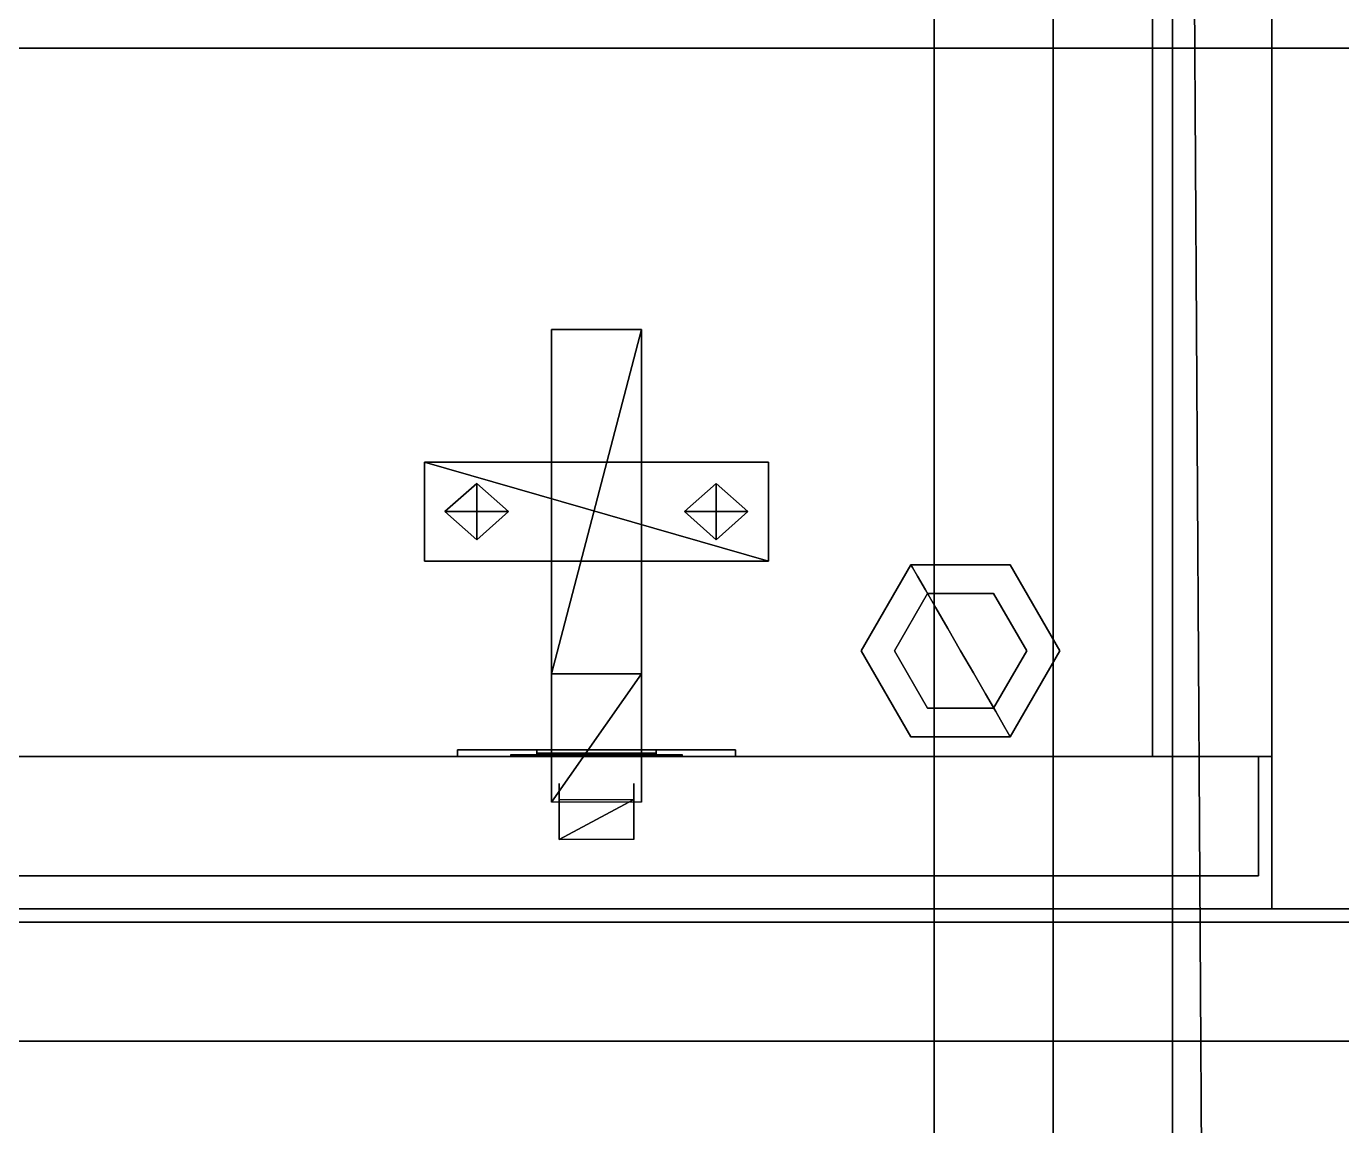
# Model space of a CAD drawing. Extents: x 0 to 6014, y -2463 to 0.
# Drawn here: x 2247.9 to 2446.6, y -642.8 to -476.7 of the extents above; entities that cross this region are included whole.
import ezdxf

# ---------------------------------------------------------------- set-up
doc = ezdxf.new("R2010")
doc.units = 0
for name, color, linetype in [('LAYER0', 7, 'CONTINUOUS'), ('LAYER1', 7, 'CONTINUOUS'), ('LAYER10', 7, 'CONTINUOUS'), ('LAYER179', 7, 'CONTINUOUS'), ('LAYER180', 7, 'CONTINUOUS'), ('LAYER217', 34, 'CONTINUOUS'), ('LAYER227', 7, 'CONTINUOUS'), ('LAYER228', 7, 'CONTINUOUS'), ('LAYER231', 7, 'CONTINUOUS'), ('LAYER240', 28, 'CONTINUOUS'), ('LAYER241', 253, 'CONTINUOUS'), ('LAYER244', 251, 'CONTINUOUS'), ('LAYER245', 254, 'CONTINUOUS'), ('LAYER25', 7, 'CONTINUOUS'), ('LAYER259', 251, 'CONTINUOUS'), ('LAYER279', 251, 'CONTINUOUS'), ('LAYER288', 34, 'CONTINUOUS'), ('LAYER379', 34, 'CONTINUOUS'), ('LAYER383', 7, 'CONTINUOUS'), ('LAYER43', 7, 'CONTINUOUS'), ('LAYER52', 7, 'CONTINUOUS'), ('LAYER61', 7, 'CONTINUOUS')]:
    doc.layers.add(name, color=color, linetype=linetype)

msp = doc.modelspace()

# ---------------------------------------------------------------- linework, layer by layer
at = {"layer": 'LAYER0'}
for points, invisible_edges in [([(1510, -275), (4585, -10), (2107, -1850), (1510, -275)], 7), ([(1510, -10, 5), (2107, -1850, 5), (4585, -10, 5), (1510, -10, 5)], 3), ([(2107, -1850), (4585, -10), (2107, -2463), (2107, -1850)], 3), ([(2107, -2463), (4585, -10), (4585, -650), (2107, -2463)], 5), ([(4585, -10, 5), (2107, -1850, 5), (4585, -650, 5), (4585, -10, 5)], 3)]:
    msp.add_3dface(points, dxfattribs=dict(at, invisible_edges=invisible_edges))
at = {"layer": 'LAYER10', "invisible_edges": 1}
for points in [[(2385, -160, 156), (1721, -793, 156), (1721, -160, 156), (2385, -160, 156)], [(1721, -793, 156), (2385, -160, 156), (2385, -793, 156), (1721, -793, 156)], [(2385, -793, 174), (1721, -160, 174), (1721, -793, 174), (2385, -793, 174)], [(1721, -160, 174), (2385, -793, 174), (2385, -160, 174), (1721, -160, 174)], [(2385, -160, 156), (2385, -793, 174), (2385, -793, 156), (2385, -160, 156)], [(2385, -793, 174), (2385, -160, 156), (2385, -160, 174), (2385, -793, 174)]]:
    msp.add_3dface(points, dxfattribs=at)
at = {"layer": 'LAYER179', "invisible_edges": 1}
for points in [[(1676, -160, 2384), (2537, -630, 2384), (2537, -160, 2384), (1676, -160, 2384)], [(2537, -630, 2384), (1676, -160, 2384), (1676, -630, 2384), (2537, -630, 2384)], [(1676, -630, 2366), (2537, -160, 2366), (2537, -630, 2366), (1676, -630, 2366)], [(2537, -160, 2366), (1676, -630, 2366), (1676, -160, 2366), (2537, -160, 2366)], [(1676, -630, 2366), (2537, -630, 2384), (1676, -630, 2384), (1676, -630, 2366)], [(2537, -630, 2384), (1676, -630, 2366), (2537, -630, 2366), (2537, -630, 2384)]]:
    msp.add_3dface(points, dxfattribs=at)
at = {"layer": 'LAYER180', "invisible_edges": 1}
for points in [[(2537, -160, 1906), (1676, -630, 1906), (1676, -160, 1906), (2537, -160, 1906)], [(1676, -630, 1906), (2537, -160, 1906), (2537, -630, 1906), (1676, -630, 1906)], [(2537, -630, 1924), (1676, -160, 1924), (1676, -630, 1924), (2537, -630, 1924)], [(1676, -160, 1924), (2537, -630, 1924), (2537, -160, 1924), (1676, -160, 1924)], [(2537, -630, 1924), (1676, -630, 1906), (2537, -630, 1906), (2537, -630, 1924)], [(1676, -630, 1906), (2537, -630, 1924), (1676, -630, 1924), (1676, -630, 1906)]]:
    msp.add_3dface(points, dxfattribs=at)
at = {"layer": 'LAYER217', "invisible_edges": 1}
for points in [[(2108, -630, 2382), (2553, -630, 1872), (2108, -630, 1872), (2108, -630, 2382)], [(2553, -630, 1872), (2108, -630, 2382), (2553, -630, 2382), (2553, -630, 1872)], [(2108, -648, 1872), (2553, -630, 1872), (2553, -648, 1872), (2108, -648, 1872)], [(2553, -630, 1872), (2108, -648, 1872), (2108, -630, 1872), (2553, -630, 1872)], [(2108, -630, 2382), (2553, -648, 2382), (2553, -630, 2382), (2108, -630, 2382)], [(2553, -648, 2382), (2108, -630, 2382), (2108, -648, 2382), (2553, -648, 2382)]]:
    msp.add_3dface(points, dxfattribs=at)
at = {"layer": 'LAYER227', "invisible_edges": 1}
for points in [[(1694, -160, 1886), (2418, -587, 1886), (2418, -160, 1886), (1694, -160, 1886)], [(2418, -587, 1886), (1694, -160, 1886), (1694, -587, 1886), (2418, -587, 1886)], [(1694, -587, 1868), (2418, -160, 1868), (2418, -587, 1868), (1694, -587, 1868)], [(2418, -160, 1868), (1694, -587, 1868), (1694, -160, 1868), (2418, -160, 1868)], [(2418, -160, 1868), (2418, -587, 1886), (2418, -587, 1868), (2418, -160, 1868)], [(2418, -587, 1886), (2418, -160, 1868), (2418, -160, 1886), (2418, -587, 1886)], [(1694, -587, 1868), (2418, -587, 1886), (1694, -587, 1886), (1694, -587, 1868)], [(2418, -587, 1886), (1694, -587, 1868), (2418, -587, 1868), (2418, -587, 1886)]]:
    msp.add_3dface(points, dxfattribs=at)
at = {"layer": 'LAYER228', "invisible_edges": 1}
for points in [[(2418, -160, 1488), (1694, -587, 1488), (1694, -160, 1488), (2418, -160, 1488)], [(1694, -587, 1488), (2418, -160, 1488), (2418, -587, 1488), (1694, -587, 1488)], [(2418, -587, 1506), (1694, -160, 1506), (1694, -587, 1506), (2418, -587, 1506)], [(1694, -160, 1506), (2418, -587, 1506), (2418, -160, 1506), (1694, -160, 1506)], [(2418, -160, 1488), (2418, -587, 1506), (2418, -587, 1488), (2418, -160, 1488)], [(2418, -587, 1506), (2418, -160, 1488), (2418, -160, 1506), (2418, -587, 1506)], [(2418, -587, 1506), (1694, -587, 1488), (2418, -587, 1488), (2418, -587, 1506)], [(1694, -587, 1488), (2418, -587, 1506), (1694, -587, 1506), (1694, -587, 1488)]]:
    msp.add_3dface(points, dxfattribs=at)
at = {"layer": 'LAYER231', "invisible_edges": 1}
for points in [[(2418, -160, 1487), (2418, -587, 1887), (2418, -160, 1887), (2418, -160, 1487)], [(2418, -587, 1887), (2418, -160, 1487), (2418, -587, 1487), (2418, -587, 1887)], [(2418, -160, 1487), (2436, -587, 1487), (2418, -587, 1487), (2418, -160, 1487)], [(2436, -587, 1487), (2418, -160, 1487), (2436, -160, 1487), (2436, -587, 1487)], [(2436, -160, 1887), (2418, -587, 1887), (2436, -587, 1887), (2436, -160, 1887)], [(2418, -587, 1887), (2436, -160, 1887), (2418, -160, 1887), (2418, -587, 1887)], [(2436, -587, 1487), (2436, -160, 1887), (2436, -587, 1887), (2436, -587, 1487)], [(2436, -160, 1887), (2436, -587, 1487), (2436, -160, 1487), (2436, -160, 1887)], [(2436, -587, 1487), (2418, -587, 1887), (2418, -587, 1487), (2436, -587, 1487)], [(2418, -587, 1887), (2436, -587, 1487), (2436, -587, 1887), (2418, -587, 1887)]]:
    msp.add_3dface(points, dxfattribs=at)
at = {"layer": 'LAYER240'}
for points in [[(2313, -586, 1845.5), (2313, -587, 1845.5), (2313, -586, 1845.5)], [(2313, -586, 1845.5), (2313, -586, 1863.5), (2313, -586, 1863.5), (2313, -586, 1845.5)], [(2355, -587, 1845.5), (2313, -587, 1845.5), (2313, -586, 1845.5), (2355, -586, 1845.5)], [(2325, -586, 1863.5), (2325, -587, 1863.5), (2313, -587, 1863.5), (2313, -586, 1863.5)], [(2313, -586, 1863.5), (2313, -587, 1863.5), (2313, -587, 1845.5), (2313, -586, 1845.5)], [(2343, -586, 1850.5), (2343, -587, 1850.5), (2325, -587, 1850.5), (2325, -586, 1850.5)], [(2325, -586, 1850.5), (2325, -587, 1850.5), (2325, -587, 1863.5), (2325, -586, 1863.5)], [(2343, -586, 1850.5), (2343, -587, 1850.5), (2343, -587, 1863.5), (2343, -586, 1863.5)], [(2343, -586, 1863.5), (2343, -587, 1863.5), (2355, -587, 1863.5), (2355, -586, 1863.5)], [(2355, -586, 1845.5), (2355, -586, 1863.5), (2355, -586, 1863.5), (2355, -586, 1845.5)], [(2355, -586, 1863.5), (2355, -587, 1863.5), (2355, -587, 1845.5), (2355, -586, 1845.5)], [(2325, -587, 1863.5), (2313, -587, 1863.5), (2325, -587, 1863.5)], [(2355, -587, 1845.5), (2355, -587, 1863.5), (2313, -587, 1863.5), (2313, -587, 1845.5)], [(2343, -587, 1850.5), (2325, -587, 1850.5), (2343, -587, 1850.5)], [(2343, -587, 1863.5), (2355, -587, 1863.5), (2343, -587, 1863.5)]]:
    msp.add_3dface(points, dxfattribs=at)
for points, invisible_edges in [([(2313, -586, 1845.5), (2355, -586, 1845.5), (2343, -586, 1850.5), (2325, -586, 1850.5)], 10), ([(2313, -586, 1845.5), (2325, -586, 1850.5), (2325, -586, 1863.5), (2313, -586, 1863.5)], 1), ([(2355, -586, 1845.5), (2343, -586, 1850.5), (2343, -586, 1863.5), (2355, -586, 1863.5)], 1), ([(2321.99, -586.75, 1868.475), (2321, -586.75, 1863.5), (2325, -586.75, 1863.5), (2328.5, -586.75, 1867.5)], 8), ([(2324.808, -586.75, 1872.692), (2321.99, -586.75, 1868.475), (2328.5, -586.75, 1867.5), (2328.5, -586.75, 1871)], 10), ([(2329.025, -586.75, 1875.51), (2324.808, -586.75, 1872.692), (2328.5, -586.75, 1871), (2328.5, -586.75, 1874.5)], 10), ([(2328.683, -586.5, 1867.709), (2339.5, -586.5, 1867.5), (2343, -586.5, 1863.5), (2325, -586.5, 1863.5)], 5), ([(2325, -586.5, 1863.5), (2343, -586.5, 1863.5), (2343, -586.5, 1850.5), (2325, -586.5, 1850.5)], 1), ([(2328.5, -586.5, 1874.5), (2339.5, -586.5, 1874.5), (2339.5, -586.5, 1867.5), (2328.683, -586.5, 1867.709)], 4), ([(2334, -586.75, 1876.5), (2329.025, -586.75, 1875.51), (2328.5, -586.75, 1874.5), (2334, -586.75, 1874.5)], 10), ([(2338.975, -586.75, 1875.51), (2334, -586.75, 1876.5), (2334, -586.75, 1874.5), (2339.5, -586.75, 1874.5)], 10), ([(2343.192, -586.75, 1872.692), (2338.975, -586.75, 1875.51), (2339.5, -586.75, 1874.5), (2339.5, -586.75, 1871)], 10), ([(2347, -586.75, 1863.5), (2346.01, -586.75, 1868.475), (2339.5, -586.75, 1867.5), (2343, -586.75, 1863.5)], 2), ([(2346.01, -586.75, 1868.475), (2343.192, -586.75, 1872.692), (2339.5, -586.75, 1871), (2339.5, -586.75, 1867.5)], 10)]:
    msp.add_3dface(points, dxfattribs=dict(at, invisible_edges=invisible_edges))
at = {"layer": 'LAYER241'}
for points in [[(2340.783, -522.5, 1868), (2340.783, -522.5, 1853.078), (2327.217, -522.5, 1868), (2340.783, -522.5, 1868)], [(2327.217, -522.5, 1868), (2340.783, -522.5, 1853.078), (2327.217, -522.5, 1853.078), (2327.217, -522.5, 1868)], [(2327.217, -522.5, 1868), (2327.217, -522.5, 1853.078), (2327.217, -574.5, 1868), (2327.217, -522.5, 1868)], [(2327.217, -574.5, 1868), (2327.217, -522.5, 1853.078), (2327.217, -574.5, 1853.078), (2327.217, -574.5, 1868)], [(2340.783, -574.5, 1853.078), (2327.217, -574.5, 1853.078), (2340.783, -522.5, 1853.078), (2340.783, -574.5, 1853.078)], [(2340.783, -522.5, 1853.078), (2327.217, -574.5, 1853.078), (2327.217, -522.5, 1853.078), (2340.783, -522.5, 1853.078)], [(2340.783, -574.5, 1868), (2340.783, -574.5, 1853.078), (2340.783, -522.5, 1868), (2340.783, -574.5, 1868)], [(2340.783, -522.5, 1868), (2340.783, -574.5, 1853.078), (2340.783, -522.5, 1853.078), (2340.783, -522.5, 1868)], [(2308, -557.5, 1866.01), (2308, -557.5, 1868), (2308, -542.5, 1868), (2308, -557.5, 1866.01)], [(2308, -557.5, 1866.01), (2308, -542.5, 1868), (2308, -542.5, 1866.01), (2308, -557.5, 1866.01)], [(2308, -542.5, 1866.01), (2308, -542.5, 1868), (2360, -542.5, 1868), (2308, -542.5, 1866.01)], [(2308, -542.5, 1866.01), (2360, -542.5, 1868), (2360, -542.5, 1866.01), (2308, -542.5, 1866.01)], [(2360, -557.5, 1866.01), (2308, -557.5, 1866.01), (2308, -542.5, 1866.01), (2360, -557.5, 1866.01)], [(2360, -557.5, 1866.01), (2308, -542.5, 1866.01), (2360, -542.5, 1866.01), (2360, -557.5, 1866.01)], [(2360, -542.5, 1866.01), (2360, -542.5, 1868), (2360, -557.5, 1868), (2360, -542.5, 1866.01)], [(2360, -542.5, 1866.01), (2360, -557.5, 1868), (2360, -557.5, 1866.01), (2360, -542.5, 1866.01)], [(2315.913, -545.7573, 1865.016), (2311.117, -550, 1865.016), (2315.913, -545.7573, 1866.01), (2315.913, -545.7573, 1865.016)], [(2315.913, -545.7573, 1866.01), (2311.117, -550, 1865.016), (2311.117, -550, 1866.01), (2315.913, -545.7573, 1866.01)], [(2311.117, -550, 1866.01), (2315.913, -545.7573, 1866.01), (2320.709, -550, 1866.01), (2311.117, -550, 1866.01)], [(2311.117, -550, 1865.016), (2315.913, -545.7573, 1865.016), (2315.913, -554.2427, 1865.016), (2311.117, -550, 1865.016)], [(2320.709, -550, 1865.016), (2315.913, -545.7573, 1865.016), (2320.709, -550, 1866.01), (2320.709, -550, 1865.016)], [(2320.709, -550, 1866.01), (2315.913, -545.7573, 1865.016), (2315.913, -545.7573, 1866.01), (2320.709, -550, 1866.01)], [(2315.913, -554.2427, 1865.016), (2315.913, -545.7573, 1865.016), (2320.709, -550, 1865.016), (2315.913, -554.2427, 1865.016)], [(2352.087, -545.7573, 1865.016), (2347.291, -550, 1865.016), (2352.087, -545.7573, 1866.01), (2352.087, -545.7573, 1865.016)], [(2352.087, -545.7573, 1866.01), (2347.291, -550, 1865.016), (2347.291, -550, 1866.01), (2352.087, -545.7573, 1866.01)], [(2347.291, -550, 1866.01), (2352.087, -545.7573, 1866.01), (2356.883, -550, 1866.01), (2347.291, -550, 1866.01)], [(2347.291, -550, 1865.016), (2352.087, -545.7573, 1865.016), (2352.087, -554.2427, 1865.016), (2347.291, -550, 1865.016)], [(2356.883, -550, 1865.016), (2352.087, -545.7573, 1865.016), (2356.883, -550, 1866.01), (2356.883, -550, 1865.016)], [(2356.883, -550, 1866.01), (2352.087, -545.7573, 1865.016), (2352.087, -545.7573, 1866.01), (2356.883, -550, 1866.01)], [(2352.087, -554.2427, 1865.016), (2352.087, -545.7573, 1865.016), (2356.883, -550, 1865.016), (2352.087, -554.2427, 1865.016)], [(2311.117, -550, 1866.01), (2320.709, -550, 1866.01), (2315.913, -554.2427, 1866.01), (2311.117, -550, 1866.01)], [(2311.117, -550, 1866.01), (2311.117, -550, 1865.016), (2315.913, -554.2427, 1866.01), (2311.117, -550, 1866.01)], [(2315.913, -554.2427, 1866.01), (2311.117, -550, 1865.016), (2315.913, -554.2427, 1865.016), (2315.913, -554.2427, 1866.01)], [(2315.913, -554.2427, 1865.016), (2320.709, -550, 1865.016), (2315.913, -554.2427, 1866.01), (2315.913, -554.2427, 1865.016)], [(2315.913, -554.2427, 1866.01), (2320.709, -550, 1865.016), (2320.709, -550, 1866.01), (2315.913, -554.2427, 1866.01)], [(2347.291, -550, 1866.01), (2356.883, -550, 1866.01), (2352.087, -554.2427, 1866.01), (2347.291, -550, 1866.01)], [(2347.291, -550, 1866.01), (2347.291, -550, 1865.016), (2352.087, -554.2427, 1866.01), (2347.291, -550, 1866.01)], [(2352.087, -554.2427, 1866.01), (2347.291, -550, 1865.016), (2352.087, -554.2427, 1865.016), (2352.087, -554.2427, 1866.01)], [(2352.087, -554.2427, 1865.016), (2356.883, -550, 1865.016), (2352.087, -554.2427, 1866.01), (2352.087, -554.2427, 1865.016)], [(2352.087, -554.2427, 1866.01), (2356.883, -550, 1865.016), (2356.883, -550, 1866.01), (2352.087, -554.2427, 1866.01)], [(2360, -557.5, 1868), (2308, -557.5, 1868), (2308, -557.5, 1866.01), (2360, -557.5, 1868)], [(2360, -557.5, 1868), (2308, -557.5, 1866.01), (2360, -557.5, 1866.01), (2360, -557.5, 1868)], [(2327.217, -574.5, 1860.042), (2327.217, -574.5, 1853.078), (2327.217, -593.8654, 1857.058), (2327.217, -574.5, 1860.042)], [(2327.217, -593.8654, 1857.058), (2327.217, -574.5, 1853.078), (2327.217, -593.8654, 1850.094), (2327.217, -593.8654, 1857.058)], [(2340.783, -593.8654, 1850.094), (2327.217, -593.8654, 1850.094), (2340.783, -574.5, 1853.078), (2340.783, -593.8654, 1850.094)], [(2340.783, -574.5, 1853.078), (2327.217, -593.8654, 1850.094), (2327.217, -574.5, 1853.078), (2340.783, -574.5, 1853.078)], [(2340.783, -593.8654, 1857.058), (2340.783, -593.8654, 1850.094), (2340.783, -574.5, 1860.042), (2340.783, -593.8654, 1857.058)], [(2340.783, -574.5, 1860.042), (2340.783, -593.8654, 1850.094), (2340.783, -574.5, 1853.078), (2340.783, -574.5, 1860.042)], [(2328.348, -591.0753, 1852.308), (2328.348, -593.4556, 1850.818), (2328.348, -598.9226, 1869.082), (2328.348, -591.0753, 1852.308)], [(2339.652, -598.9226, 1869.082), (2339.652, -599.5, 1868.591), (2339.652, -591.0753, 1852.308), (2339.652, -598.9226, 1869.082)], [(2339.652, -591.0753, 1852.308), (2339.652, -599.5, 1868.591), (2339.652, -593.4556, 1850.818), (2339.652, -591.0753, 1852.308)], [(2328.348, -598.9226, 1869.082), (2328.348, -593.4556, 1850.818), (2328.348, -599.5, 1868.591), (2328.348, -598.9226, 1869.082)], [(2339.652, -599.5, 1868.591), (2328.348, -599.5, 1868.591), (2339.652, -593.4556, 1850.818), (2339.652, -599.5, 1868.591)], [(2339.652, -593.4556, 1850.818), (2328.348, -599.5, 1868.591), (2328.348, -593.4556, 1850.818), (2339.652, -593.4556, 1850.818)]]:
    msp.add_3dface(points, dxfattribs=at)
at = {"layer": 'LAYER244', "invisible_edges": 1}
for points in [[(2434, -587, 1491), (1678, -587, 1884), (2434, -587, 1884), (2434, -587, 1491)], [(1678, -587, 1884), (2434, -587, 1491), (1678, -587, 1491), (1678, -587, 1884)], [(2434, -605, 1884), (1678, -587, 1884), (1678, -605, 1884), (2434, -605, 1884)], [(1678, -587, 1884), (2434, -605, 1884), (2434, -587, 1884), (1678, -587, 1884)], [(2434, -587, 1491), (1678, -605, 1491), (1678, -587, 1491), (2434, -587, 1491)], [(1678, -605, 1491), (2434, -587, 1491), (2434, -605, 1491), (1678, -605, 1491)], [(2434, -605, 1884), (2434, -587, 1491), (2434, -587, 1884), (2434, -605, 1884)], [(2434, -587, 1491), (2434, -605, 1884), (2434, -605, 1491), (2434, -587, 1491)], [(1678, -605, 1491), (2434, -605, 1884), (1678, -605, 1884), (1678, -605, 1491)], [(2434, -605, 1884), (1678, -605, 1491), (2434, -605, 1491), (2434, -605, 1884)]]:
    msp.add_3dface(points, dxfattribs=at)
at = {"layer": 'LAYER245'}
for points, invisible_edges in [([(2381.5, -558.0096, 1816.166), (2374, -571, 1816.166), (2404, -571, 1816.166), (2396.5, -558.0096, 1816.166)], 2), ([(2381.5, -558.0096, 1816.166), (2374, -571, 1816.166), (2374, -571, 1841.062), (2381.5, -558.0096, 1841.062)], 2), ([(2374.511, -571, 1844.928), (2374, -571, 1841.062), (2381.5, -558.0096, 1841.062), (2381.755, -558.4523, 1844.928)], 9), ([(2381.755, -558.4523, 1628.067), (2381.5, -558.0096, 1631.934), (2374, -571, 1631.934), (2374.511, -571, 1628.067)], 12), ([(2381.755, -558.4523, 1844.928), (2381.5, -558.0096, 1841.062), (2396.5, -558.0096, 1841.062), (2396.245, -558.4523, 1844.928)], 12), ([(2396.245, -558.4523, 1628.067), (2396.5, -558.0096, 1631.934), (2381.5, -558.0096, 1631.934), (2381.755, -558.4523, 1628.067)], 9), ([(2403.489, -571, 1628.067), (2404, -571, 1631.934), (2396.5, -558.0096, 1631.934), (2396.245, -558.4523, 1628.067)], 13), ([(2396.245, -558.4523, 1844.928), (2396.5, -558.0096, 1841.062), (2404, -571, 1841.062), (2403.489, -571, 1844.928)], 13), ([(2376.01, -571, 1848.531), (2374.511, -571, 1844.928), (2381.755, -558.4523, 1844.928), (2382.505, -559.75, 1848.531)], 11), ([(2382.505, -559.75, 1624.465), (2381.755, -558.4523, 1628.067), (2374.511, -571, 1628.067), (2376.01, -571, 1624.465)], 14), ([(2378.394, -571, 1851.625), (2376.01, -571, 1848.531), (2382.505, -559.75, 1848.531), (2383.697, -561.8145, 1851.625)], 11), ([(2383.697, -561.8145, 1621.371), (2382.505, -559.75, 1624.465), (2376.01, -571, 1624.465), (2378.394, -571, 1621.371)], 14), ([(2382.505, -559.75, 1848.531), (2381.755, -558.4523, 1844.928), (2396.245, -558.4523, 1844.928), (2395.495, -559.75, 1848.531)], 14), ([(2395.495, -559.75, 1624.465), (2396.245, -558.4523, 1628.067), (2381.755, -558.4523, 1628.067), (2382.505, -559.75, 1624.465)], 11), ([(2383.697, -561.8145, 1851.625), (2382.505, -559.75, 1848.531), (2395.495, -559.75, 1848.531), (2394.303, -561.8145, 1851.625)], 14), ([(2394.303, -561.8145, 1621.371), (2395.495, -559.75, 1624.465), (2382.505, -559.75, 1624.465), (2383.697, -561.8145, 1621.371)], 11), ([(2394.303, -561.8145, 1851.625), (2395.495, -559.75, 1848.531), (2401.99, -571, 1848.531), (2399.606, -571, 1851.625)], 15), ([(2399.606, -571, 1621.371), (2401.99, -571, 1624.465), (2395.495, -559.75, 1624.465), (2394.303, -561.8145, 1621.371)], 15), ([(2401.99, -571, 1624.465), (2403.489, -571, 1628.067), (2396.245, -558.4523, 1628.067), (2395.495, -559.75, 1624.465)], 15), ([(2395.495, -559.75, 1848.531), (2396.245, -558.4523, 1844.928), (2403.489, -571, 1844.928), (2401.99, -571, 1848.531)], 15), ([(2381.5, -571, 1853.999), (2378.394, -571, 1851.625), (2383.697, -561.8145, 1851.625), (2385.25, -564.5048, 1853.999)], 11), ([(2385.25, -564.5048, 1618.997), (2383.697, -561.8145, 1621.371), (2378.394, -571, 1621.371), (2381.5, -571, 1618.997)], 14), ([(2385.25, -564.5048, 1853.999), (2383.697, -561.8145, 1851.625), (2394.303, -561.8145, 1851.625), (2392.75, -564.5048, 1853.999)], 14), ([(2392.75, -564.5048, 1618.997), (2394.303, -561.8145, 1621.371), (2383.697, -561.8145, 1621.371), (2385.25, -564.5048, 1618.997)], 11), ([(2392.75, -564.5048, 1853.999), (2394.303, -561.8145, 1851.625), (2399.606, -571, 1851.625), (2396.5, -571, 1853.999)], 15), ([(2396.5, -571, 1618.997), (2399.606, -571, 1621.371), (2394.303, -561.8145, 1621.371), (2392.75, -564.5048, 1618.997)], 15), ([(2384, -562.3397, 1656.83), (2379, -571, 1656.83), (2399, -571, 1656.83), (2394, -562.3397, 1656.83)], 2), ([(2384, -562.3397, 1816.166), (2379, -571, 1816.166), (2379, -571, 1656.83), (2384, -562.3397, 1656.83)], 8), ([(2394, -562.3397, 1816.166), (2384, -562.3397, 1816.166), (2384, -562.3397, 1656.83), (2394, -562.3397, 1656.83)], 2), ([(2385.118, -571, 1855.491), (2381.5, -571, 1853.999), (2385.25, -564.5048, 1853.999), (2387.059, -567.6378, 1855.491)], 11), ([(2387.059, -567.6378, 1617.505), (2385.25, -564.5048, 1618.997), (2381.5, -571, 1618.997), (2385.118, -571, 1617.505)], 14), ([(2387.059, -567.6378, 1855.491), (2385.25, -564.5048, 1853.999), (2392.75, -564.5048, 1853.999), (2390.941, -567.6378, 1855.491)], 14), ([(2390.941, -567.6378, 1617.505), (2392.75, -564.5048, 1618.997), (2385.25, -564.5048, 1618.997), (2387.059, -567.6378, 1617.505)], 11), ([(2390.941, -567.6378, 1855.491), (2392.75, -564.5048, 1853.999), (2396.5, -571, 1853.999), (2392.882, -571, 1855.491)], 15), ([(2392.882, -571, 1617.505), (2396.5, -571, 1618.997), (2392.75, -564.5048, 1618.997), (2390.941, -567.6378, 1617.505)], 15), ([(2389, -571, 1857.134), (2385.118, -571, 1855.491), (2387.059, -567.6378, 1855.491), (2389, -571, 1857.134)], 3), ([(2389, -571, 1616.996), (2387.059, -567.6378, 1617.505), (2385.118, -571, 1617.505), (2389, -571, 1616.996)], 6), ([(2389, -571, 1857.134), (2387.059, -567.6378, 1855.491), (2390.941, -567.6378, 1855.491), (2389, -571, 1857.134)], 6), ([(2389, -571, 1616.996), (2390.941, -567.6378, 1617.505), (2387.059, -567.6378, 1617.505), (2389, -571, 1616.996)], 3), ([(2389, -571, 1857.134), (2390.941, -567.6378, 1855.491), (2392.882, -571, 1855.491), (2389, -571, 1857.134)], 7), ([(2389, -571, 1616.996), (2392.882, -571, 1617.505), (2390.941, -567.6378, 1617.505), (2389, -571, 1616.996)], 7), ([(2374, -571, 1816.166), (2404, -571, 1816.166), (2396.5, -583.9904, 1816.166), (2381.5, -583.9904, 1816.166)], 1), ([(2404, -571, 1656.83), (2374, -571, 1656.83), (2381.5, -583.9904, 1656.83), (2396.5, -583.9904, 1656.83)], 1), ([(2374, -571, 1816.166), (2381.5, -583.9904, 1816.166), (2381.5, -583.9904, 1841.062), (2374, -571, 1841.062)], 8), ([(2381.755, -583.5477, 1844.928), (2381.5, -583.9904, 1841.062), (2374, -571, 1841.062), (2374.511, -571, 1844.928)], 13), ([(2374, -571, 1816.166), (2404, -571, 1816.166), (2396.5, -583.9904, 1816.166), (2381.5, -583.9904, 1816.166)], 1), ([(2374.511, -571, 1628.067), (2374, -571, 1631.934), (2381.5, -583.9904, 1631.934), (2381.755, -583.5477, 1628.067)], 13), ([(2382.505, -582.25, 1848.531), (2381.755, -583.5477, 1844.928), (2374.511, -571, 1844.928), (2376.01, -571, 1848.531)], 15), ([(2376.01, -571, 1624.465), (2374.511, -571, 1628.067), (2381.755, -583.5477, 1628.067), (2382.505, -582.25, 1624.465)], 15), ([(2383.697, -580.1855, 1851.625), (2382.505, -582.25, 1848.531), (2376.01, -571, 1848.531), (2378.394, -571, 1851.625)], 15), ([(2378.394, -571, 1621.371), (2376.01, -571, 1624.465), (2382.505, -582.25, 1624.465), (2383.697, -580.1855, 1621.371)], 15), ([(2385.25, -577.4952, 1853.999), (2383.697, -580.1855, 1851.625), (2378.394, -571, 1851.625), (2381.5, -571, 1853.999)], 15), ([(2381.5, -571, 1618.997), (2378.394, -571, 1621.371), (2383.697, -580.1855, 1621.371), (2385.25, -577.4952, 1618.997)], 15), ([(2379, -571, 1656.83), (2399, -571, 1656.83), (2394, -579.6603, 1656.83), (2384, -579.6603, 1656.83)], 1), ([(2379, -571, 1816.166), (2384, -579.6603, 1816.166), (2384, -579.6603, 1656.83), (2379, -571, 1656.83)], 2), ([(2387.059, -574.3622, 1855.491), (2385.25, -577.4952, 1853.999), (2381.5, -571, 1853.999), (2385.118, -571, 1855.491)], 15), ([(2385.118, -571, 1617.505), (2381.5, -571, 1618.997), (2385.25, -577.4952, 1618.997), (2387.059, -574.3622, 1617.505)], 15), ([(2389, -571, 1857.134), (2387.059, -574.3622, 1855.491), (2385.118, -571, 1855.491), (2389, -571, 1857.134)], 7), ([(2389, -571, 1616.996), (2385.118, -571, 1617.505), (2387.059, -574.3622, 1617.505), (2389, -571, 1616.996)], 7), ([(2389, -571, 1857.134), (2390.941, -574.3622, 1855.491), (2387.059, -574.3622, 1855.491), (2389, -571, 1857.134)], 6), ([(2389, -571, 1616.996), (2387.059, -574.3622, 1617.505), (2390.941, -574.3622, 1617.505), (2389, -571, 1616.996)], 3), ([(2389, -571, 1857.134), (2392.882, -571, 1855.491), (2390.941, -574.3622, 1855.491), (2389, -571, 1857.134)], 3), ([(2389, -571, 1616.996), (2390.941, -574.3622, 1617.505), (2392.882, -571, 1617.505), (2389, -571, 1616.996)], 6), ([(2392.882, -571, 1855.491), (2396.5, -571, 1853.999), (2392.75, -577.4952, 1853.999), (2390.941, -574.3622, 1855.491)], 11), ([(2390.941, -574.3622, 1617.505), (2392.75, -577.4952, 1618.997), (2396.5, -571, 1618.997), (2392.882, -571, 1617.505)], 14), ([(2392.75, -577.4952, 1618.997), (2394.303, -580.1855, 1621.371), (2399.606, -571, 1621.371), (2396.5, -571, 1618.997)], 14), ([(2396.5, -571, 1853.999), (2399.606, -571, 1851.625), (2394.303, -580.1855, 1851.625), (2392.75, -577.4952, 1853.999)], 11), ([(2394, -579.6603, 1816.166), (2399, -571, 1816.166), (2399, -571, 1656.83), (2394, -579.6603, 1656.83)], 8), ([(2394.303, -580.1855, 1621.371), (2395.495, -582.25, 1624.465), (2401.99, -571, 1624.465), (2399.606, -571, 1621.371)], 14), ([(2399.606, -571, 1851.625), (2401.99, -571, 1848.531), (2395.495, -582.25, 1848.531), (2394.303, -580.1855, 1851.625)], 11), ([(2395.495, -582.25, 1624.465), (2396.245, -583.5477, 1628.067), (2403.489, -571, 1628.067), (2401.99, -571, 1624.465)], 14), ([(2401.99, -571, 1848.531), (2403.489, -571, 1844.928), (2396.245, -583.5477, 1844.928), (2395.495, -582.25, 1848.531)], 11), ([(2396.245, -583.5477, 1628.067), (2396.5, -583.9904, 1631.934), (2404, -571, 1631.934), (2403.489, -571, 1628.067)], 12), ([(2403.489, -571, 1844.928), (2404, -571, 1841.062), (2396.5, -583.9904, 1841.062), (2396.245, -583.5477, 1844.928)], 9), ([(2390.941, -574.3622, 1855.491), (2392.75, -577.4952, 1853.999), (2385.25, -577.4952, 1853.999), (2387.059, -574.3622, 1855.491)], 14), ([(2387.059, -574.3622, 1617.505), (2385.25, -577.4952, 1618.997), (2392.75, -577.4952, 1618.997), (2390.941, -574.3622, 1617.505)], 11), ([(2392.75, -577.4952, 1853.999), (2394.303, -580.1855, 1851.625), (2383.697, -580.1855, 1851.625), (2385.25, -577.4952, 1853.999)], 14), ([(2385.25, -577.4952, 1618.997), (2383.697, -580.1855, 1621.371), (2394.303, -580.1855, 1621.371), (2392.75, -577.4952, 1618.997)], 11), ([(2383.697, -580.1855, 1621.371), (2382.505, -582.25, 1624.465), (2395.495, -582.25, 1624.465), (2394.303, -580.1855, 1621.371)], 11), ([(2394.303, -580.1855, 1851.625), (2395.495, -582.25, 1848.531), (2382.505, -582.25, 1848.531), (2383.697, -580.1855, 1851.625)], 14), ([(2384, -579.6603, 1816.166), (2394, -579.6603, 1816.166), (2394, -579.6603, 1656.83), (2384, -579.6603, 1656.83)], 10), ([(2381.755, -583.5477, 1628.067), (2381.5, -583.9904, 1631.934), (2396.5, -583.9904, 1631.934), (2396.245, -583.5477, 1628.067)], 9), ([(2396.245, -583.5477, 1844.928), (2396.5, -583.9904, 1841.062), (2381.5, -583.9904, 1841.062), (2381.755, -583.5477, 1844.928)], 12), ([(2382.505, -582.25, 1624.465), (2381.755, -583.5477, 1628.067), (2396.245, -583.5477, 1628.067), (2395.495, -582.25, 1624.465)], 11), ([(2395.495, -582.25, 1848.531), (2396.245, -583.5477, 1844.928), (2381.755, -583.5477, 1844.928), (2382.505, -582.25, 1848.531)], 14)]:
    msp.add_3dface(points, dxfattribs=dict(at, invisible_edges=invisible_edges))
for points in [[(2374, -571, 1656.83), (2381.5, -558.0096, 1656.83), (2381.5, -558.0096, 1631.934), (2374, -571, 1631.934)], [(2381.5, -558.0096, 1656.83), (2396.5, -558.0096, 1656.83), (2396.5, -558.0096, 1631.934), (2381.5, -558.0096, 1631.934)], [(2396.5, -558.0096, 1816.166), (2381.5, -558.0096, 1816.166), (2381.5, -558.0096, 1841.062), (2396.5, -558.0096, 1841.062)], [(2396.5, -558.0096, 1656.83), (2404, -571, 1656.83), (2404, -571, 1631.934), (2396.5, -558.0096, 1631.934)], [(2404, -571, 1816.166), (2396.5, -558.0096, 1816.166), (2396.5, -558.0096, 1841.062), (2404, -571, 1841.062)], [(2399, -571, 1816.166), (2394, -562.3397, 1816.166), (2394, -562.3397, 1656.83), (2399, -571, 1656.83)], [(2381.5, -583.9904, 1656.83), (2374, -571, 1656.83), (2374, -571, 1631.934), (2381.5, -583.9904, 1631.934)], [(2404, -571, 1656.83), (2396.5, -583.9904, 1656.83), (2396.5, -583.9904, 1631.934), (2404, -571, 1631.934)], [(2396.5, -583.9904, 1816.166), (2404, -571, 1816.166), (2404, -571, 1841.062), (2396.5, -583.9904, 1841.062)], [(2396.5, -583.9904, 1656.83), (2381.5, -583.9904, 1656.83), (2381.5, -583.9904, 1631.934), (2396.5, -583.9904, 1631.934)], [(2381.5, -583.9904, 1816.166), (2396.5, -583.9904, 1816.166), (2396.5, -583.9904, 1841.062), (2381.5, -583.9904, 1841.062)]]:
    msp.add_3dface(points, dxfattribs=at)
at = {"layer": 'LAYER25', "invisible_edges": 1}
for points in [[(2385, -160, 155), (2385, -793, 905), (2385, -160, 905), (2385, -160, 155)], [(2385, -793, 905), (2385, -160, 155), (2385, -793, 155), (2385, -793, 905)], [(2385, -160, 155), (2403, -793, 155), (2385, -793, 155), (2385, -160, 155)], [(2403, -793, 155), (2385, -160, 155), (2403, -160, 155), (2403, -793, 155)], [(2403, -160, 905), (2385, -793, 905), (2403, -793, 905), (2403, -160, 905)], [(2385, -793, 905), (2403, -160, 905), (2385, -160, 905), (2385, -793, 905)], [(2403, -793, 155), (2403, -160, 905), (2403, -793, 905), (2403, -793, 155)], [(2403, -160, 905), (2403, -793, 155), (2403, -160, 155), (2403, -160, 905)]]:
    msp.add_3dface(points, dxfattribs=at)
at = {"layer": 'LAYER259', "invisible_edges": 1}
for points in [[(2436, -160, 1469), (2454, -610, 1469), (2436, -610, 1469), (2436, -160, 1469)], [(2454, -610, 1469), (2436, -160, 1469), (2454, -160, 1469), (2454, -610, 1469)], [(2454, -160, 1887), (2436, -610, 1887), (2454, -610, 1887), (2454, -160, 1887)], [(2436, -610, 1887), (2454, -160, 1887), (2436, -160, 1887), (2436, -610, 1887)], [(2436, -610, 1887), (2436, -160, 1469), (2436, -610, 1469), (2436, -610, 1887)], [(2436, -160, 1469), (2436, -610, 1887), (2436, -160, 1887), (2436, -160, 1469)], [(2436, -610, 1887), (2454, -610, 1469), (2454, -610, 1887), (2436, -610, 1887)], [(2454, -610, 1469), (2436, -610, 1887), (2436, -610, 1469), (2454, -610, 1469)]]:
    msp.add_3dface(points, dxfattribs=at)
at = {"layer": 'LAYER279', "invisible_edges": 1}
for points in [[(1658, -160, 1487), (2436, -610, 1487), (2436, -160, 1487), (1658, -160, 1487)], [(2436, -610, 1487), (1658, -160, 1487), (1658, -610, 1487), (2436, -610, 1487)], [(1658, -610, 1469), (2436, -160, 1469), (2436, -610, 1469), (1658, -610, 1469)], [(2436, -160, 1469), (1658, -610, 1469), (1658, -160, 1469), (2436, -160, 1469)], [(2436, -160, 1469), (2436, -610, 1487), (2436, -610, 1469), (2436, -160, 1469)], [(2436, -610, 1487), (2436, -160, 1469), (2436, -160, 1487), (2436, -610, 1487)], [(1658, -610, 1469), (2436, -610, 1487), (1658, -610, 1487), (1658, -610, 1469)], [(2436, -610, 1487), (1658, -610, 1469), (2436, -610, 1469), (2436, -610, 1487)]]:
    msp.add_3dface(points, dxfattribs=at)
at = {"layer": 'LAYER288', "invisible_edges": 1}
for points in [[(1658, -480, 1905), (3452, -630, 1905), (3452, -480, 1905), (1658, -480, 1905)], [(3452, -630, 1905), (1658, -480, 1905), (1658, -630, 1905), (3452, -630, 1905)], [(3452, -480, 1887), (1658, -480, 1905), (3452, -480, 1905), (3452, -480, 1887)], [(1658, -480, 1905), (3452, -480, 1887), (1658, -480, 1887), (1658, -480, 1905)], [(1658, -630, 1887), (3452, -480, 1887), (3452, -630, 1887), (1658, -630, 1887)], [(3452, -480, 1887), (1658, -630, 1887), (1658, -480, 1887), (3452, -480, 1887)], [(1658, -630, 1887), (3452, -630, 1905), (1658, -630, 1905), (1658, -630, 1887)], [(3452, -630, 1905), (1658, -630, 1887), (3452, -630, 1887), (3452, -630, 1905)]]:
    msp.add_3dface(points, dxfattribs=at)
at = {"layer": 'LAYER379', "invisible_edges": 1}
for points in [[(3452, -612, 2574), (1658, -612, 2385), (1658, -612, 2574), (3452, -612, 2574)], [(1658, -612, 2385), (3452, -612, 2574), (3452, -612, 2385), (1658, -612, 2385)], [(3452, -630, 2385), (1658, -612, 2385), (3452, -612, 2385), (3452, -630, 2385)], [(1658, -612, 2385), (3452, -630, 2385), (1658, -630, 2385), (1658, -612, 2385)], [(1658, -630, 2574), (3452, -612, 2574), (1658, -612, 2574), (1658, -630, 2574)], [(3452, -612, 2574), (1658, -630, 2574), (3452, -630, 2574), (3452, -612, 2574)], [(3452, -630, 2385), (1658, -630, 2574), (1658, -630, 2385), (3452, -630, 2385)], [(1658, -630, 2574), (3452, -630, 2385), (3452, -630, 2574), (1658, -630, 2574)]]:
    msp.add_3dface(points, dxfattribs=at)
at = {"layer": 'LAYER383'}
for points, invisible_edges in [([(1005.45, -532.96, 895), (150, -170, 895), (3455, -170, 895), (1005.45, -532.96, 895)], 5), ([(150, -170, 915), (1005.45, -532.96, 915), (3455, -170, 915), (150, -170, 915)], 3), ([(1005.45, -532.96, 895), (3455, -170, 895), (1363.41, -532.96, 895), (1005.45, -532.96, 895)], 3), ([(3455, -170, 915), (1005.45, -532.96, 915), (1363.41, -532.96, 915), (3455, -170, 915)], 5), ([(1363.41, -532.96, 895), (3455, -170, 895), (2508.86, -342.0801, 895), (1363.41, -532.96, 895)], 7), ([(3455, -170, 915), (1363.41, -532.96, 915), (2508.86, -342.0801, 915), (3455, -170, 915)], 7), ([(1363.41, -532.96, 895), (2508.86, -342.0801, 895), (2493.76, -346.1899, 895), (1363.41, -532.96, 895)], 5), ([(2508.86, -342.0801, 915), (1363.41, -532.96, 915), (2493.76, -346.1899, 915), (2508.86, -342.0801, 915)], 3), ([(1363.41, -762.3, 895), (2493.76, -346.1899, 895), (2479.18, -352.9299, 895), (1363.41, -762.3, 895)], 5), ([(1363.41, -532.96, 895), (2493.76, -346.1899, 895), (1363.41, -762.3, 895), (1363.41, -532.96, 895)], 3), ([(2493.76, -346.1899, 915), (1363.41, -532.96, 915), (2479.18, -352.9299, 915), (2493.76, -346.1899, 915)], 3), ([(1363.41, -762.3, 895), (2479.18, -352.9299, 895), (2465.64, -362.3201, 895), (1363.41, -762.3, 895)], 5), ([(2479.18, -352.9299, 915), (1363.41, -532.96, 915), (2465.64, -362.3201, 915), (2479.18, -352.9299, 915)], 3), ([(1363.41, -762.3, 895), (2465.64, -362.3201, 895), (2453.67, -373.76, 895), (1363.41, -762.3, 895)], 5), ([(2465.64, -362.3201, 915), (1363.41, -532.96, 915), (2453.67, -373.76, 915), (2465.64, -362.3201, 915)], 3), ([(1363.41, -762.3, 895), (2453.67, -373.76, 895), (2443.51, -387.25, 895), (1363.41, -762.3, 895)], 5), ([(2453.67, -373.76, 915), (1363.41, -532.96, 915), (2443.51, -387.25, 915), (2453.67, -373.76, 915)], 3), ([(1363.41, -762.3, 895), (2443.51, -387.25, 895), (2435.18, -402.51, 895), (1363.41, -762.3, 895)], 5), ([(2443.51, -387.25, 915), (1363.41, -532.96, 915), (2435.18, -402.51, 915), (2443.51, -387.25, 915)], 3), ([(1363.41, -762.3, 895), (2435.18, -402.51, 895), (2429.19, -418.9299, 895), (1363.41, -762.3, 895)], 5), ([(2435.18, -402.51, 915), (1363.41, -532.96, 915), (2429.19, -418.9299, 915), (2435.18, -402.51, 915)], 3), ([(1363.41, -762.3, 895), (2429.19, -418.9299, 895), (2425.55, -436.24, 895), (1363.41, -762.3, 895)], 5), ([(2429.19, -418.9299, 915), (1363.41, -532.96, 915), (2425.55, -436.24, 915), (2429.19, -418.9299, 915)], 3), ([(1363.41, -762.3, 895), (2425.55, -436.24, 895), (2424.25, -453.84, 895), (1363.41, -762.3, 895)], 5), ([(2425.55, -436.24, 915), (1363.41, -532.96, 915), (2424.25, -453.84, 915), (2425.55, -436.24, 915)], 3), ([(2425.55, -672.67, 895), (1363.41, -762.3, 895), (2424.25, -453.84, 895), (2425.55, -672.67, 895)], 3), ([(1363.41, -532.96, 915), (2425.55, -672.67, 915), (2424.25, -453.84, 915), (1363.41, -532.96, 915)], 5), ([(1363.41, -532.96, 915), (2429.19, -689.6799, 915), (2425.55, -672.67, 915), (1363.41, -532.96, 915)], 5), ([(1363.41, -532.96, 915), (2435.18, -706.11, 915), (2429.19, -689.6799, 915), (1363.41, -532.96, 915)], 5), ([(1363.41, -532.96, 915), (2443.51, -721.36, 915), (2435.18, -706.11, 915), (1363.41, -532.96, 915)], 5), ([(1363.41, -532.96, 915), (2453.67, -734.85, 915), (2443.51, -721.36, 915), (1363.41, -532.96, 915)], 5), ([(1363.41, -532.96, 915), (2465.64, -746.29, 915), (2453.67, -734.85, 915), (1363.41, -532.96, 915)], 5), ([(1363.41, -532.96, 915), (2479.18, -755.6799, 915), (2465.64, -746.29, 915), (1363.41, -532.96, 915)], 5), ([(1363.41, -532.96, 915), (2493.76, -762.4299, 915), (2479.18, -755.6799, 915), (1363.41, -532.96, 915)], 5), ([(1363.41, -532.96, 915), (2508.86, -766.53, 915), (2493.76, -762.4299, 915), (1363.41, -532.96, 915)], 5), ([(1363.41, -762.3, 915), (2508.86, -766.53, 915), (1363.41, -532.96, 915), (1363.41, -762.3, 915)], 3)]:
    msp.add_3dface(points, dxfattribs=dict(at, invisible_edges=invisible_edges))
at = {"layer": 'LAYER43', "invisible_edges": 1}
for points in [[(2855, -160, 156), (2421, -793, 156), (2421, -160, 156), (2855, -160, 156)], [(2421, -793, 156), (2855, -160, 156), (2855, -793, 156), (2421, -793, 156)], [(2421, -160, 174), (2421, -793, 156), (2421, -793, 174), (2421, -160, 174)], [(2421, -793, 156), (2421, -160, 174), (2421, -160, 156), (2421, -793, 156)], [(2855, -793, 174), (2421, -160, 174), (2421, -793, 174), (2855, -793, 174)], [(2421, -160, 174), (2855, -793, 174), (2855, -160, 174), (2421, -160, 174)]]:
    msp.add_3dface(points, dxfattribs=at)
at = {"layer": 'LAYER52', "invisible_edges": 1}
for points in [[(2403, -160, 155), (2421, -793, 155), (2403, -793, 155), (2403, -160, 155)], [(2421, -793, 155), (2403, -160, 155), (2421, -160, 155), (2421, -793, 155)], [(2421, -160, 905), (2403, -793, 905), (2421, -793, 905), (2421, -160, 905)], [(2403, -793, 905), (2421, -160, 905), (2403, -160, 905), (2403, -793, 905)], [(2403, -793, 905), (2403, -160, 155), (2403, -793, 155), (2403, -793, 905)], [(2403, -160, 155), (2403, -793, 905), (2403, -160, 905), (2403, -160, 155)], [(2421, -160, 905), (2421, -793, 155), (2421, -160, 155), (2421, -160, 905)], [(2421, -793, 155), (2421, -160, 905), (2421, -793, 905), (2421, -793, 155)]]:
    msp.add_3dface(points, dxfattribs=at)
at = {"layer": 'LAYER61', "invisible_edges": 1}
for points in [[(2855, -184.6001, 521), (2421, -773.0001, 521), (2421, -184.6001, 521), (2855, -184.6001, 521)], [(2421, -773.0001, 521), (2855, -184.6001, 521), (2855, -773.0001, 521), (2421, -773.0001, 521)], [(2421, -184.6001, 539), (2421, -773.0001, 521), (2421, -773.0001, 539), (2421, -184.6001, 539)], [(2421, -773.0001, 521), (2421, -184.6001, 539), (2421, -184.6001, 521), (2421, -773.0001, 521)], [(2855, -773.0001, 539), (2421, -184.6001, 539), (2421, -773.0001, 539), (2855, -773.0001, 539)], [(2421, -184.6001, 539), (2855, -773.0001, 539), (2855, -184.6001, 539), (2421, -184.6001, 539)]]:
    msp.add_3dface(points, dxfattribs=at)

# ---------------------------------------------------------------- meshes
at = {"layer": 'LAYER1'}
mesh = msp.add_polymesh((11, 2), dxfattribs=at)
for k, corner in enumerate([(2257, -1700, 2554), (2257, -2463, 2554), (150, -1700, 2554), (2257, -1700, 2554), (150, -170, 2554), (150, -1700, 2554), (933, -170, 2554), (150, -170, 2554), (933, -430, 2554), (933, -170, 2554), (1658, -430, 2554), (933, -430, 2554), (1658, -160, 2554), (1658, -430, 2554), (4428, -160, 2554), (1658, -160, 2554), (4428, -800, 2554), (4428, -160, 2554), (6013.688, -800, 2554), (4428, -800, 2554), (6013.688, -650, 2554), (4578, -650, 2554)]):
    mesh.set_mesh_vertex(divmod(k, 2), corner)
at = {"layer": 'LAYER240'}
mesh = msp.add_polymesh((2, 9), dxfattribs=at)
for k, corner in enumerate([(2347, -586.75, 1863.5), (2346.01, -586.75, 1868.475), (2343.192, -586.75, 1872.692), (2338.975, -586.75, 1875.51), (2334, -586.75, 1876.5), (2329.025, -586.75, 1875.51), (2324.808, -586.75, 1872.692), (2321.99, -586.75, 1868.475), (2321, -586.75, 1863.5), (2347, -587, 1863.5), (2346.01, -587, 1868.475), (2343.192, -587, 1872.692), (2338.975, -587, 1875.51), (2334, -587, 1876.5), (2329.025, -587, 1875.51), (2324.808, -587, 1872.692), (2321.99, -587, 1868.475), (2321, -587, 1863.5)]):
    mesh.set_mesh_vertex(divmod(k, 9), corner)

doc.saveas('drawing.dxf')
